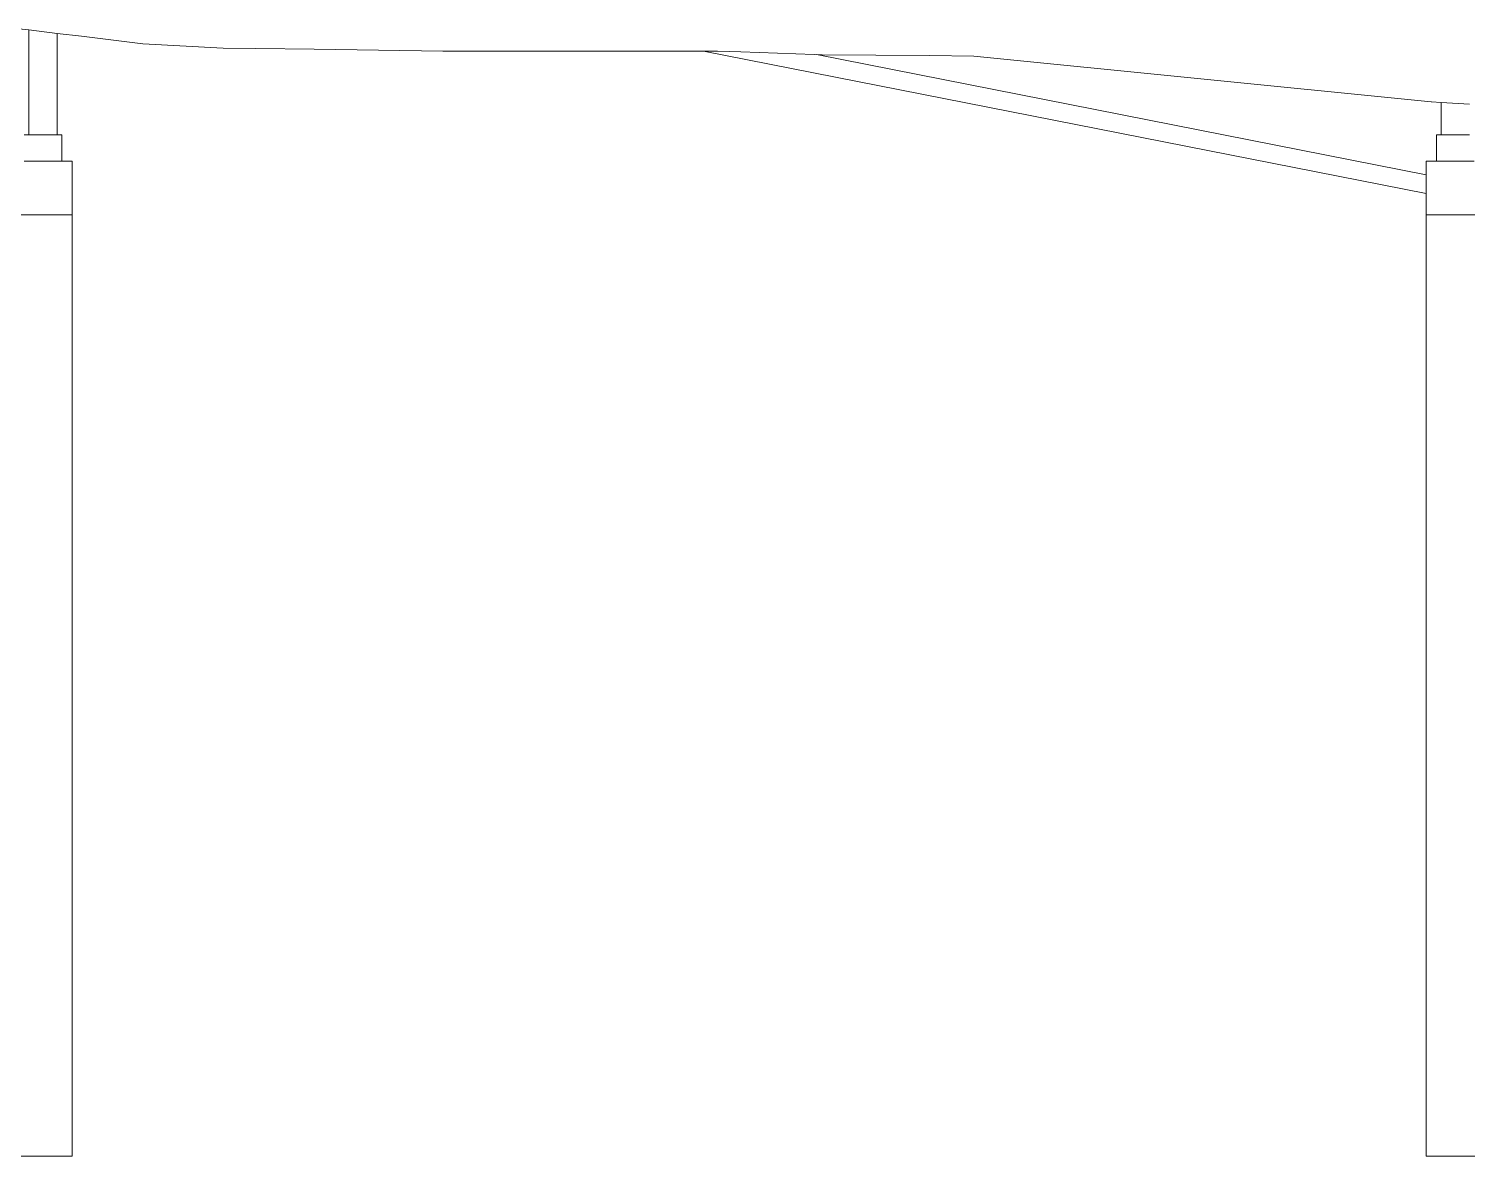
# Model space of a CAD drawing. Header units: metres. Extents: x 78 to 178, y -74 to 157.
# Drawn here: x 117.52 to 132.8, y -73.74 to -61.76 of the extents above; entities that cross this region are included whole.
import ezdxf

# ---------------------------------------------------------------- set-up
doc = ezdxf.new("R2010")
doc.units = ezdxf.units.M
doc.layers.add('01_Fina', color=252, linetype='Continuous', lineweight=15)

msp = doc.modelspace()

# ---------------------------------------------------------------- linework, layer by layer
at = {"layer": '01_Fina'}
for p, q in [((117.41404, -61.76418), (117.51795, -61.77674)), ((117.51795, -62.89149), (117.51795, -61.77674)), ((117.51795, -61.77674), (117.81795, -61.81302)), ((117.81795, -62.89149), (117.81795, -61.81302)), ((117.81795, -61.81302), (118.07741, -61.8444)), ((118.07741, -61.8444), (118.73067, -61.9234)), ((118.73067, -61.9234), (119.5811, -61.96927)), ((119.5811, -61.96927), (119.9308, -61.97405)), ((119.9308, -61.97405), (120.54741, -61.98249)), ((120.54741, -61.98249), (121.9171, -62.00123)), ((121.9171, -62.00123), (122.06741, -62.00107)), ((122.06741, -62.00107), (122.49811, -62.00063)), ((122.49811, -62.00063), (124.15709, -62.00063)), ((124.15709, -62.00063), (124.83299, -62.00183)), ((132.35795, -63.51511), (124.68358, -62.00157)), ((124.83299, -62.00183), (125.08114, -62.01074)), ((125.08114, -62.01074), (125.85795, -62.03862)), ((125.85795, -62.03862), (125.94514, -62.03943)), ((132.35795, -63.31558), (125.88439, -62.03887)), ((125.94514, -62.03943), (127.08407, -62.05)), ((127.08407, -62.05), (127.55549, -62.05438)), ((127.55549, -62.05438), (132.30784, -62.53149)), ((132.30784, -62.53149), (132.41404, -62.54192)), ((132.41404, -62.54192), (132.41658, -62.54217)), ((132.41658, -62.54217), (132.51795, -62.54765)), ((132.51795, -62.89149), (132.51795, -62.54765)), ((132.51795, -62.54765), (132.81795, -62.56385)), ((117.51795, -62.89149), (117.46795, -62.89149)), ((117.51795, -62.89149), (117.81795, -62.89149)), ((117.86795, -62.89149), (117.81795, -62.89149)), ((117.86795, -62.89149), (117.86795, -63.17224)), ((132.51795, -62.89149), (132.46795, -62.89149)), ((132.46795, -62.89149), (132.46795, -63.17224)), ((132.51795, -62.89149), (132.81795, -62.89149)), ((117.46795, -63.17224), (117.86795, -63.17224)), ((117.86795, -63.17224), (117.97795, -63.17224)), ((117.97795, -63.17224), (117.97795, -63.74224)), ((132.35795, -63.17224), (132.35795, -63.74224)), ((132.35795, -63.17224), (132.37004, -63.17224)), ((132.46795, -63.17224), (132.37004, -63.17224)), ((132.46795, -63.17224), (132.86795, -63.17224)), ((117.35795, -63.74224), (117.97795, -63.74224)), ((117.97795, -63.74224), (117.97795, -64.69155)), ((132.35795, -63.74224), (132.97795, -63.74224)), ((132.35795, -63.74224), (132.35795, -73.74224)), ((117.97795, -64.69155), (117.97795, -73.74224)), ((117.35795, -73.74224), (117.97795, -73.74224)), ((132.35795, -73.74224), (132.97795, -73.74224))]:
    msp.add_line(p, q, dxfattribs=at)

doc.saveas('drawing.dxf')
